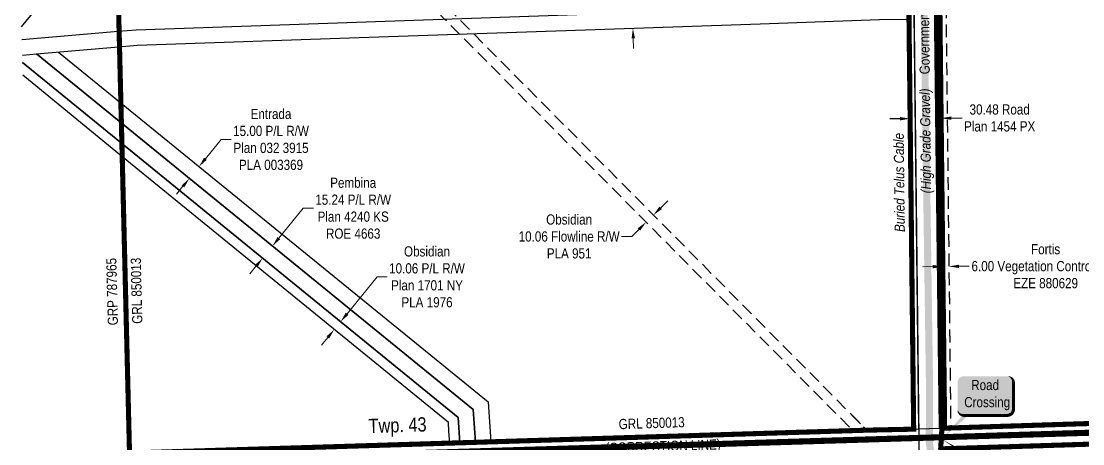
# Model space of a CAD drawing. Extents: x 643442 to 651909, y 5835058 to 5841090.
# Drawn here: x 646264 to 647308, y 5837671 to 5838086 of the extents above; entities that cross this region are included whole.
import ezdxf
from ezdxf.enums import TextEntityAlignment as Align

# ---------------------------------------------------------------- set-up
doc = ezdxf.new("R2010")
doc.units = 0
doc.header["$LTSCALE"] = 5
doc.header["$PDSIZE"] = 0.5
for name, pattern in [('CENTERLINEX3', [5, 2.5, -1, 0.5, -1]), ('foc-FLOWLINE', [3.75, 2.5, -1.25]), ('foc-QUARTERLINE', [33, 25, -3, 2, -3])]:
    doc.linetypes.add(name, pattern=pattern)
doc.layers.get('Defpoints').update_dxf_attribs({"color": 9})
for name, color, linetype in [('AS-POWER', 104, 'foc-POWER'), ('AS-ROADS', 254, 'Continuous'), ('AS-TELUS', 224, 'foc-TEL'), ('C-FLOWLINE', 13, 'foc-FLOWLINE'), ('C-RW', 13, 'Continuous'), ('CG-NOTES', 7, 'Continuous'), ('D-TXT', 6, 'Continuous'), ('F-EZE', 190, 'foc-FLOWLINE'), ('F-RW', 190, 'Continuous'), ('L-QSEC', 8, 'foc-QUARTERLINE'), ('L-ROAD-T', 7, 'Continuous'), ('L-SEC', 7, 'Continuous'), ('L-TITLEDB', 4, 'Continuous'), ('L-TITLEDB-T', 4, 'Continuous')]:
    doc.layers.add(name, color=color, linetype=linetype)
doc.layers.add('AS-TRAPPER BOUNDARY', color=7, linetype='CENTERLINEX3', true_color=0xb85c00, transparency=0.6)
doc.layers.add('AS-TRAPPER-T', color=7, linetype='Continuous', true_color=0xc26100)
doc.layers.add('P-PROPOSED-WL4', color=7, linetype='Continuous', true_color=0x5b5bc8)
for name, color, linetype, lineweight in [('C-FLOWLINE-T', 13, 'Continuous', 9), ('C-RW-T', 13, 'Continuous', 9), ('C-WS-T', 13, 'Continuous', 9), ('F-EZE-T', 190, 'Continuous', 9), ('F-RW-T', 190, 'Continuous', 9), ('T-TEXT', 48, 'Continuous', 18)]:
    doc.layers.add(name, color=color, linetype=linetype, lineweight=lineweight)
doc.styles.add('80', font='ARIALN.TTF', dxfattribs={"height": 10})
doc.styles.add('80CG', font='ARIALN.TTF', dxfattribs={"height": 10})
doc.styles.add('80L', font='ARIALN.TTF', dxfattribs={"height": 10})
doc.styles.add('80LS', font='ARIALNI.TTF', dxfattribs={"height": 10})
doc.styles.add('foc-LtypeFont', font='ARIALN.TTF', dxfattribs={"height": 7.35})
doc.linetypes.add('foc-POWER', pattern='A,6,-1,["P",foc-LtypeFont,S=0.2,R=0,X=-0.625,Y=-0.75],-1.24,4', length=12.24)
doc.linetypes.add('foc-POWER-NOLINE', pattern='A,0,-4,["P",foc-LtypeFont,S=0.2,R=0,X=-0.625,Y=-0.75],-8.24', length=12.24)
doc.linetypes.add('foc-TEL', pattern='A,2,-1,["T",foc-LtypeFont,S=0.2,R=0,X=-0.425,Y=-0.75],-1.24,8', length=12.24)
doc.linetypes.add('foc-TEL-NOLINE', pattern='A,0,-2,["T",foc-LtypeFont,S=0.2,R=0,X=-0.425,Y=-0.75],-10.24', length=12.24)
doc.dimstyles.new('Compass 5 000', dxfattribs={"dimscale": 5, "dimtxt": 9, "dimasz": 2, "dimexe": 0.2, "dimexo": 0.0625, "dimgap": 0.5, "dimtad": 0, "dimtih": 1, "dimtoh": 1, "dimzin": 0, "dimdsep": 46, "dimtxsty": '80CG', "dimcen": 0.1, "dimse1": 1, "dimse2": 1, "dimclrd": 256, "dimclrt": 256, "dimaunit": 1, "dimadec": 4, "dimazin": 0, "dimtfac": 0.06, "dimtofl": 0, "dimtmove": 0, "dimatfit": 1, "dimfxl": 0.2, "dimtolj": 1, "dimtzin": 0, "dimlwd": -1, "dimarcsym": 0})

# ---------------------------------------------------------------- blocks, each defined once
blk = doc.blocks.new('*D489')
at = {"layer": 'Defpoints', "color": 0, "transparency": 16777216}
for p in [(647137.5, 5838044.4), (647168, 5838044.8), (647168.6, 5837990.8)]:
    blk.add_point(p, dxfattribs=at)
at = {"layer": 'L-TITLEDB-T', "transparency": 16777216}
for p, q in [((647128.1, 5837990.4), (647118.1, 5837990.3)), ((647178.6, 5837990.9), (647189.2, 5837991.1))]:
    blk.add_line(p, q, dxfattribs=at)
for points in [[(647128.1, 5837992), (647128.2, 5837988.7), (647138.1, 5837990.5)], [(647178.6, 5837992.6), (647178.6, 5837989.3), (647168.6, 5837990.8)]]:
    blk.add_solid(points, dxfattribs=at)
at = {"layer": 'L-TITLEDB-T', "transparency": 16777216, "insert": (647226.2, 5837991.1), "char_height": 10, "attachment_point": 5, "style": '80CG'}
blk.add_mtext('\\A1;30.48 Road\\PPlan 1454 PX', dxfattribs=at)
blk = doc.blocks.new('*D516')
at = {"layer": 'C-FLOWLINE-T', "transparency": 16777216}
for p, q in [((646892.8, 5837902.8), (646899.9, 5837909.8)), ((646871.4, 5837881.6), (646864.3, 5837874.6)), ((646864.3, 5837874.6), (646854.3, 5837874.6))]:
    blk.add_line(p, q, dxfattribs=at)
for points in [[(646891.6, 5837904), (646894, 5837901.6), (646885.7, 5837895.7)], [(646870.3, 5837882.8), (646872.6, 5837880.4), (646878.5, 5837888.7)]]:
    blk.add_solid(points, dxfattribs=at)
at = {"layer": 'Defpoints', "color": 0, "transparency": 16777216}
for p in [(646878.5, 5837888.7), (647041, 5837725), (647048.1, 5837732.1)]:
    blk.add_point(p, dxfattribs=at)
at = {"layer": 'C-FLOWLINE-T', "transparency": 16777216, "insert": (646802.8, 5837874.6), "char_height": 10, "attachment_point": 5, "style": '80CG'}
blk.add_mtext('\\A1;Obsidian\\P10.06 Flowline R/W\\PPLA 951', dxfattribs=at)
blk = doc.blocks.new('*D523')
at = {"layer": 'Defpoints', "color": 0, "transparency": 16777216}
for p in [(647169.8, 5837886.4), (647175.8, 5837886.4), (647176.3, 5837845.2)]:
    blk.add_point(p, dxfattribs=at)
at = {"layer": 'F-EZE-T', "transparency": 16777216}
for p, q in [((647160.3, 5837845), (647150.3, 5837844.9)), ((647186.3, 5837845.3), (647196.3, 5837845.4))]:
    blk.add_line(p, q, dxfattribs=at)
for points in [[(647160.2, 5837846.6), (647160.3, 5837843.3), (647170.3, 5837845.1)], [(647186.2, 5837846.9), (647186.3, 5837843.6), (647176.3, 5837845.2)]]:
    blk.add_solid(points, dxfattribs=at)
at = {"layer": 'F-EZE-T', "transparency": 16777216, "insert": (647271.4, 5837845.4), "char_height": 10, "attachment_point": 5, "style": '80CG'}
blk.add_mtext('\\A1;Fortis\\P6.00 Vegetation Control R/W\\PEZE 880629', dxfattribs=at)
blk = doc.blocks.new('*U677')
h = blk.add_hatch(color=59)
edge = h.paths.add_edge_path()
edge.add_line((-21.5, -20), (21.5, -20))
edge.add_arc((21.5, -14), 6, 270, 360)
edge.add_line((27.5, -14), (27.5, 12.5))
edge.add_arc((21.5, 12.5), 6, 0, 90)
edge.add_line((21.5, 18.5), (-21.5, 18.5))
edge.add_arc((-21.5, 12.5), 6, 90, 180)
edge.add_line((-27.5, 12.5), (-27.5, -14))
edge.add_arc((-21.5, -14), 6, 180, 270)
at = {"color": 1, "flags": 128}
blk.add_lwpolyline([(-21.5, -20, 3, 3, 0), (21.5, -20, 3, 3, 0.414214), (27.5, -14, 3, 3, 0), (27.5, 12.5, 3, 0, 0.414214), (21.5, 18.5, 0, 0, 0), (-21.5, 18.5, 0, 0, 0.414214), (-27.5, 12.5, 0, 0, 0), (-27.5, -14, 0, 3, 0.414214)], format="xyseb", close=True, dxfattribs=at)
blk.add_lwpolyline([(-43.1, -43.4, 0, 7.5, 0), (0, 0, 0, 0, 0)], format="xyseb", dxfattribs=at)
at = {"color": 1, "style": '80'}
blk.add_attdef('ENTER_TEXT_001', (-36.3, -5), '', height=10, dxfattribs=at)
blk = doc.blocks.new('*D552')
at = {"layer": 'Defpoints', "color": 0, "transparency": 16777216}
for p in [(646865, 5838094.5), (646875.6, 5838094.8), (646876.1, 5838079.7)]:
    blk.add_point(p, dxfattribs=at)
at = {"layer": 'F-RW-T', "transparency": 16777216}
for p, q in [((646863.5, 5838137.4), (646853.5, 5838137.4)), ((646864.6, 5838104.5), (646863.5, 5838137.4)), ((646865.8, 5838069.4), (646866.2, 5838059.4))]:
    blk.add_line(p, q, dxfattribs=at)
for points in [[(646866.3, 5838104.5), (646862.9, 5838104.4), (646865, 5838094.5)], [(646867.5, 5838069.4), (646864.2, 5838069.3), (646865.5, 5838079.3)]]:
    blk.add_solid(points, dxfattribs=at)
at = {"layer": 'F-RW-T', "transparency": 16777216, "insert": (646814.4, 5838137.4), "char_height": 10, "attachment_point": 5, "style": '80CG'}
blk.add_mtext('\\A1;Tourmaline\\P15.00 P/L R/W\\PPlan 012 1140\\PPLA 000984', dxfattribs=at)
blk = doc.blocks.new('*D553')
at = {"layer": 'Defpoints', "color": 0, "transparency": 16777216}
for p in [(646438.8, 5837943.3), (646488.9, 5837902.5), (646479.5, 5837891)]:
    blk.add_point(p, dxfattribs=at)
at = {"layer": 'F-RW-T', "transparency": 16777216}
for p, q in [((646445.1, 5837951.1), (646460.5, 5837970)), ((646460.5, 5837970), (646470.5, 5837970)), ((646423, 5837924), (646416.7, 5837916.2))]:
    blk.add_line(p, q, dxfattribs=at)
for points in [[(646443.8, 5837952.1), (646446.4, 5837950), (646438.8, 5837943.3)], [(646421.8, 5837925), (646424.3, 5837922.9), (646429.4, 5837931.7)]]:
    blk.add_solid(points, dxfattribs=at)
at = {"layer": 'F-RW-T', "transparency": 16777216, "insert": (646509.6, 5837970), "char_height": 10, "attachment_point": 5, "style": '80CG'}
blk.add_mtext('\\A1;Entrada\\P15.00 P/L R/W\\PPlan 032 3915\\PPLA 003369', dxfattribs=at)
blk = doc.blocks.new('*D554')
at = {"layer": 'C-RW-T', "transparency": 16777216}
for p, q in [((646517.3, 5837872.9), (646541.3, 5837902.4)), ((646541.3, 5837902.4), (646551.3, 5837902.4)), ((646495.1, 5837845.7), (646488.8, 5837837.9))]:
    blk.add_line(p, q, dxfattribs=at)
for points in [[(646516, 5837874), (646518.6, 5837871.9), (646511, 5837865.2)], [(646493.8, 5837846.7), (646496.4, 5837844.6), (646501.4, 5837853.4)]]:
    blk.add_solid(points, dxfattribs=at)
at = {"layer": 'Defpoints', "color": 0, "transparency": 16777216}
for p in [(646511, 5837865.2), (646580.1, 5837808.9), (646570.5, 5837797.2)]:
    blk.add_point(p, dxfattribs=at)
at = {"layer": 'C-RW-T', "transparency": 16777216, "insert": (646590.4, 5837902.4), "char_height": 10, "attachment_point": 5, "style": '80CG'}
blk.add_mtext('\\A1;Pembina\\P15.24 P/L R/W\\PPlan 4240 KS\\PROE 4663', dxfattribs=at)
blk = doc.blocks.new('*D555')
at = {"layer": 'C-RW-T', "transparency": 16777216}
for p, q in [((646584.4, 5837798.7), (646613.9, 5837834.9)), ((646613.9, 5837834.9), (646623.9, 5837834.9)), ((646565.5, 5837775.5), (646559.2, 5837767.7))]:
    blk.add_line(p, q, dxfattribs=at)
for points in [[(646583.1, 5837799.7), (646585.7, 5837797.6), (646578.1, 5837790.9)], [(646564.2, 5837776.5), (646566.8, 5837774.4), (646571.8, 5837783.2)]]:
    blk.add_solid(points, dxfattribs=at)
at = {"layer": 'Defpoints', "color": 0, "transparency": 16777216}
for p in [(646578.1, 5837790.9), (646591.6, 5837767.1), (646597.9, 5837774.8)]:
    blk.add_point(p, dxfattribs=at)
at = {"layer": 'C-RW-T', "transparency": 16777216, "insert": (646663, 5837834.9), "char_height": 10, "attachment_point": 5, "style": '80CG'}
blk.add_mtext('\\A1;Obsidian\\P10.06 P/L R/W\\PPlan 1701 NY\\PPLA 1976', dxfattribs=at)
blk = doc.blocks.new('*D562')
at = {"layer": 'C-WS-T', "transparency": 16777216}
for p, q in [((646357.1, 5838225.1), (646349.4, 5838231.4)), ((646380.3, 5838206), (646452.3, 5838146.8)), ((646452.3, 5838146.8), (646462.3, 5838146.8))]:
    blk.add_line(p, q, dxfattribs=at)
for points in [[(646358.2, 5838226.4), (646356, 5838223.8), (646364.8, 5838218.7)], [(646381.4, 5838207.3), (646379.3, 5838204.7), (646372.6, 5838212.3)]]:
    blk.add_solid(points, dxfattribs=at)
at = {"layer": 'Defpoints', "color": 0, "transparency": 16777216}
for p in [(646359, 5838211.6), (646366.8, 5838205.2), (646372.6, 5838212.3)]:
    blk.add_point(p, dxfattribs=at)
at = {"layer": 'C-WS-T', "transparency": 16777216, "insert": (646501.4, 5838146.8), "char_height": 10, "attachment_point": 5, "style": '80CG'}
blk.add_mtext('\\A1;Obsidian\\P10.06 P/L R/W\\PPlan 1701 NY\\PPLA 1976', dxfattribs=at)

msp = doc.modelspace()

# ---------------------------------------------------------------- linework, layer by layer
at = {"layer": 'AS-POWER', "linetype": 'foc-POWER-NOLINE', "flags": 128}
for points in [[(647166.897, 5837686.073), (647158.869, 5838391.633)], [(646684.84, 5837671.626), (647146.789, 5837685.43), (648012.384, 5837713.09), (648111.155, 5837716.246)]]:
    msp.add_lwpolyline(points, dxfattribs=at)
at = {"layer": 'AS-ROADS', "flags": 128}
for points, const_width in [([(647591.673, 5835101.118), (647397.491, 5835795.868), (647168.623, 5837585.659), (647157.011, 5837672.565), (647157.264, 5837722.95), (647122.603, 5840162.074)], 7), ([(646276.464, 5837650.259), (648111.478, 5837705.893)], 5.998)]:
    msp.add_lwpolyline(points, dxfattribs=dict(at, const_width=const_width))
at = {"layer": 'AS-TELUS', "linetype": 'foc-TEL-NOLINE', "flags": 128}
msp.add_lwpolyline([(647242.546, 5836904.456), (647204.315, 5837207.913), (647170.922, 5837475.91), (647147.547, 5837618.779), (647136.045, 5838629.646)], dxfattribs=at)
at = {"layer": 'AS-TRAPPER BOUNDARY', "const_width": 4.999, "flags": 128}
for points in [[(647299.342, 5838260.748), (647427.629, 5838262.069), (647427.002, 5838322.989), (647993.026, 5838329.178), (648012.384, 5837713.09), (647172.074, 5837686.238), (647164.865, 5838319.889), (647298.641, 5838321.414), (647298.782, 5838309.065), (647299.342, 5838260.748)], [(647183.313, 5837588.969), (647173.459, 5837650.806), (647171.819, 5837660.822), (647170.975, 5837665.979), (647385.379, 5837672.729), (647385.533, 5837667.554), (647385.83, 5837657.495), (647387.482, 5837593.275), (647389.72, 5837517.573), (647328.779, 5837515.771), (647332.382, 5837393.887), (647353.898, 5836837.881), (647354.969, 5836810.204), (647355.058, 5836806.381), (647355.089, 5836805.08), (647357.188, 5836715.32), (647358.742, 5836648.874), (647305.616, 5836647.5), (647305.616, 5836647.5), (647303.246, 5836666.287), (647286.053, 5836802.865), (647250.736, 5837084.778), (647245.328, 5837127.859), (647234.753, 5837211.73), (647201.068, 5837480.18), (647184.873, 5837579.23), (647184.22, 5837583.437)]]:
    msp.add_lwpolyline(points, close=True, dxfattribs=at)
at = {"layer": 'C-FLOWLINE', "flags": 128}
msp.add_lwpolyline([(647095.626, 5837684.253), (647081.868, 5837683.826), (646922.706, 5837844.162), (646912.043, 5837854.905), (646751.889, 5838016.257), (646694.961, 5838073.607), (646680.62, 5838088.054), (646549.87, 5838219.776), (646552.271, 5838251.276), (646562.374, 5838251.394), (646560.256, 5838223.599), (646694.327, 5838088.531), (646708.692, 5838074.058), (646759.032, 5838023.348), (646920.143, 5837861.031), (646930.806, 5837850.289), (647095.626, 5837684.253)], close=True, dxfattribs=at)
msp.add_lwpolyline([(647080.577, 5837699.475), (647095.965, 5837683.974), (647082.211, 5837683.547), (647080.745, 5837685.023)], dxfattribs=at)
at = {"layer": 'C-RW', "flags": 128}
for points in [[(646264.349, 5838080.64), (646356.402, 5838192.63), (646445.695, 5838301.244), (646507.656, 5838376.837), (646541.622, 5838418.413), (646533.818, 5838424.763), (646440.881, 5838311.228), (646356.032, 5838208.015), (646263.953, 5838094.734)], [(646265.339, 5838045.473), (646693.758, 5837696.799), (646695.412, 5837671.842), (646685.351, 5837671.53), (646684.586, 5837683.091), (646684.005, 5837691.87), (646362.517, 5837953.71), (646265.686, 5838033.148)]]:
    msp.add_lwpolyline(points, dxfattribs=at)
at = {"layer": 'CG-NOTES', "color": 170, "flags": 128}
msp.add_lwpolyline([(647169.177, 5837675.388, 0, 5, 0), (647217.369, 5837646.756, 0, 0, 0)], format="xyseb", dxfattribs=at)
at = {"layer": 'F-EZE', "flags": 128}
msp.add_lwpolyline([(647178.071, 5837686.43), (647172.074, 5837686.238), (647164.978, 5838309.832), (647170.976, 5838309.901), (647178.071, 5837686.43)], close=True, dxfattribs=at)
at = {"layer": 'F-RW', "flags": 128}
for points in [[(646265.132, 5838052.825), (646278.976, 5838054.015), (646359.649, 5838060.948), (646377.994, 5838062.521), (646605.796, 5838070.672), (646818.904, 5838077.687), (646990.577, 5838083.784), (647107.929, 5838087.951), (647135.944, 5838088.319), (647135.764, 5838103.312), (647107.585, 5838102.939), (646989.474, 5838098.825), (646377.131, 5838077.496), (646359.278, 5838075.979), (646264.709, 5838067.869)], [(646278.976, 5838054.015), (646708.506, 5837704.444), (646710.651, 5837672.313), (646695.412, 5837671.842), (646693.758, 5837696.799), (646265.339, 5838045.473)], [(646300.484, 5838055.875), (646723.047, 5837711.963), (646725.653, 5837672.778), (646710.651, 5837672.313), (646708.506, 5837704.444), (646278.976, 5838054.015)]]:
    msp.add_lwpolyline(points, dxfattribs=at)
at = {"layer": 'L-QSEC', "flags": 128}
msp.add_lwpolyline([(646348.859, 5838506.559), (646370.448, 5837661.79)], dxfattribs=at)
at = {"layer": 'L-SEC', "flags": 128}
for points in [[(647146.789, 5837685.43), (647137.166, 5838531.101)], [(647166.897, 5837686.073), (647157.278, 5838531.408)], [(647166.897, 5837686.073), (648110.944, 5837716.239)], [(646370.448, 5837661.79), (647146.789, 5837685.43)]]:
    msp.add_lwpolyline(points, dxfattribs=at)
at = {"layer": 'L-TITLEDB', "flags": 128}
for points in [[(647141.612, 5837685.264), (647131.986, 5838531.032), (647111.956, 5840041.827), (647110.959, 5840123.083)], [(647172.074, 5837686.238), (647162.458, 5838531.479), (647141.781, 5840042.537), (647140.784, 5840123.808)]]:
    msp.add_lwpolyline(points, dxfattribs=at)
at = {"layer": 'P-PROPOSED-WL4', "const_width": 5, "flags": 128}
msp.add_lwpolyline([(647113.642, 5840123.174), (647124.012, 5839334.672), (647134.666, 5838531.06), (647134.98, 5838503.472), (647160.093, 5838503.758), (647169.398, 5837686.009), (647168.16, 5837666.034), (647169.035, 5837660.691), (647170.676, 5837650.671), (647180.797, 5837588.86), (647181.751, 5837583.043), (647182.404, 5837578.836), (647198.593, 5837479.823), (647232.273, 5837211.418), (647242.848, 5837127.547), (647248.255, 5837084.466), (647283.572, 5836802.555), (647300.766, 5836665.974), (647302.349, 5836653.424), (647302.562, 5836651.736), (647303.695, 5836642.454)], dxfattribs=at)

# ---------------------------------------------------------------- block references
at = {"layer": 'CG-NOTES'}
ref = msp.add_blockref('*U677', (647212.268, 5837718.781), dxfattribs=dict(at, xscale=0.9989080846955231, yscale=0.9989080846955231, zscale=0.9989080846955231))
ref.add_attrib('ENTER_TEXT_001', 'Road', (647198.224, 5837723.671), dxfattribs={"layer": '0', "color": 1, "height": 9.9891, "style": '80'})
ref.add_attrib('ENTER_TEXT_002', ' Crossing', (647188.15, 5837706.845), dxfattribs={"layer": '0', "color": 1, "height": 9.9891, "style": '80'})

# ---------------------------------------------------------------- texts
at = {"layer": 'AS-TELUS', "insert": (647122.959, 5837878.68), "char_height": 9.98952, "attachment_point": 1, "rotation": 90.651944, "style": '80L'}
msp.add_mtext_dynamic_manual_height_columns('\\pi0.3127,t130.18;{\\fArial Narrow|b0|i1|c0|p34;Buried Telus Cable}', width=97.16125, gutter_width=49.979, heights=[0], dxfattribs=at)
at = {"layer": 'D-TXT', "color": 3, "insert": (646605.331, 5837695.299), "char_height": 13.996, "attachment_point": 1, "rotation": 1.770808, "style": '80L'}
msp.add_mtext_dynamic_manual_height_columns('Twp. 43', width=101.42521, gutter_width=47.514, heights=[0], dxfattribs=at)
at = {"layer": 'L-ROAD-T', "style": '80L'}
for s, rotation, p in [('Government Road Allowance', 90.651948, (647151.646, 5838108.539)), ('(CORRECTION LINE)', 1.830258, (646895.21, 5837668.527))]:
    msp.add_text(s, height=9.99711, rotation=rotation, dxfattribs=at).set_placement(p, align=Align.MIDDLE_CENTER)
at = {"layer": 'T-TEXT', "style": '80LS'}
msp.add_text('(High Grade Gravel)', height=9.99711, rotation=90.651948, dxfattribs=at).set_placement((647153.239, 5837968.588), align=Align.MIDDLE_CENTER)

# ---------------------------------------------------------------- dimensions: what is measured, and where the dimension line sits
at = {"layer": 'C-FLOWLINE-T'}
dim = msp.add_linear_dim(base=(646878.536, 5837888.659), p1=(647048.111, 5837732.118), p2=(647040.968, 5837725.027), angle=224.78936, text='Obsidian\\P10.06 Flowline R/W\\PPLA 951', dimstyle='Compass 5 000', dxfattribs=at)
dim.commit()
dim.dimension.update_dxf_attribs({"geometry": '*D516', "text_midpoint": (646802.848, 5837874.568), "dimtype": 161})
at = {"layer": 'C-RW-T'}
for base, p1, p2, angle, text, picture, middle in [((646511.008, 5837865.177), (646570.541, 5837797.164), (646580.118, 5837808.932), 50.85976, 'Pembina\\P15.24 P/L R/W\\PPlan 4240 KS\\PROE 4663', '*D554', (646590.392, 5837902.406)), ((646578.097, 5837790.93), (646591.623, 5837767.112), (646597.895, 5837774.818), 50.859083, 'Obsidian\\P10.06 P/L R/W\\PPlan 1701 NY\\PPLA 1976', '*D555', (646663.008, 5837834.949))]:
    dim = msp.add_linear_dim(base=base, p1=p1, p2=p2, angle=angle, text=text, dimstyle='Compass 5 000', dxfattribs=at)
    dim.commit()
    dim.dimension.update_dxf_attribs({"geometry": picture, "text_midpoint": middle, "dimtype": 161})
at = {"layer": 'C-WS-T'}
dim = msp.add_linear_dim(base=(646372.6, 5838212.333), p1=(646359.007, 5838211.634), p2=(646366.775, 5838205.248), angle=320.575926, text='Obsidian\\P10.06 P/L R/W\\PPlan 1701 NY\\PPLA 1976', dimstyle='Compass 5 000', dxfattribs=at)
dim.commit()
dim.dimension.update_dxf_attribs({"geometry": '*D562', "text_midpoint": (646501.404, 5838146.796), "dimtype": 161})
at = {"layer": 'F-EZE-T'}
dim = msp.add_linear_dim(base=(647176.265, 5837845.151), p1=(647169.797, 5837886.373), p2=(647175.795, 5837886.442), angle=0.651948, text='Fortis\\P6.00 Vegetation Control R/W\\PEZE 880629', dimstyle='Compass 5 000', dxfattribs=at)
dim.commit()
dim.dimension.update_dxf_attribs({"geometry": '*D523', "text_midpoint": (647271.42, 5837845.378), "dimtype": 161})
at = {"layer": 'F-RW-T', "color": 5}
for base, p1, p2, angle, text, picture, middle in [((646864.963, 5838094.479), (646876.092, 5838079.718), (646875.565, 5838094.849), 91.996387, 'Tourmaline\\P15.00 P/L R/W\\PPlan 012 1140\\PPLA 000984', '*D552', (646814.382, 5838137.372)), ((646438.783, 5837943.317), (646479.453, 5837890.973), (646488.874, 5837902.549), 50.858976, 'Entrada\\P15.00 P/L R/W\\PPlan 032 3915\\PPLA 003369', '*D553', (646509.618, 5837970.041))]:
    dim = msp.add_linear_dim(base=base, p1=p1, p2=p2, angle=angle, text=text, dimstyle='Compass 5 000', dxfattribs=at)
    dim.commit()
    dim.dimension.update_dxf_attribs({"geometry": picture, "text_midpoint": middle, "dimtype": 161})
at = {"layer": 'L-TITLEDB-T'}
dim = msp.add_linear_dim(base=(647168.608, 5837990.832), p1=(647137.525, 5838044.442), p2=(647167.994, 5838044.789), angle=0.651948, text='30.48 Road\\PPlan 1454 PX', dimstyle='Compass 5 000', dxfattribs=at)
dim.commit()
dim.dimension.update_dxf_attribs({"geometry": '*D489', "text_midpoint": (647226.24, 5837991.067), "dimtype": 161})

# ---------------------------------------------------------------- next in the draw order: texts
at = {"layer": 'AS-TRAPPER-T', "char_height": 9.9913, "attachment_point": 1, "style": '80L', "bg_fill": 3, "box_fill_scale": 1.1, "bg_fill_color": 256, "bg_fill_transparency": 0}
for s, insert, width, rotation in [('GRP 787965', (646349.107, 5837787.194), 68.26208, 91.413262), ('GRL 850013', (646373.158, 5837788.696), 65.00527, 91.413262), ('GRL 850013', (646851.35, 5837695.172), 65.00527, 1.776311)]:
    msp.add_mtext(s, dxfattribs=dict(at, insert=insert, width=width, rotation=rotation))

# ---------------------------------------------------------------- next in the draw order: linework, layer by layer
at = {"layer": 'AS-TRAPPER BOUNDARY', "const_width": 5, "flags": 128}
msp.add_lwpolyline([(646562.374, 5838251.394), (646596.063, 5838251.784), (646595.459, 5838303.758), (646595.342, 5838313.821), (646610.712, 5838314.133), (646806.644, 5838313.919), (647022.385, 5838315.987), (647037.387, 5838316.132), (647134.421, 5838317.066), (647134.536, 5838307.036), (647136.854, 5838103.325), (647137.025, 5838088.332), (647141.612, 5837685.264), (647095.626, 5837684.253), (647081.868, 5837683.826), (646735.656, 5837673.089), (646725.653, 5837672.779), (646710.651, 5837672.314), (646695.412, 5837671.842), (646685.351, 5837671.53), (646680.347, 5837671.375), (646370.448, 5837661.788), (646363.424, 5837946.518), (646363.261, 5837953.102), (646362.936, 5837966.263), (646362.443, 5837986.258), (646361.96, 5838005.84), (646360.599, 5838061.029), (646360.228, 5838076.06), (646357.324, 5838193.751), (646356.945, 5838209.125), (646356.379, 5838232.069), (646354.703, 5838299.967), (646354.455, 5838310.033), (646421.243, 5838310.958), (646440.881, 5838311.231), (646454.03, 5838311.432), (646473.359, 5838311.693), (646473.476, 5838301.578), (646474.07, 5838250.369), (646552.271, 5838251.276), (646562.374, 5838251.394)], close=True, dxfattribs=at)

doc.saveas('drawing.dxf')
